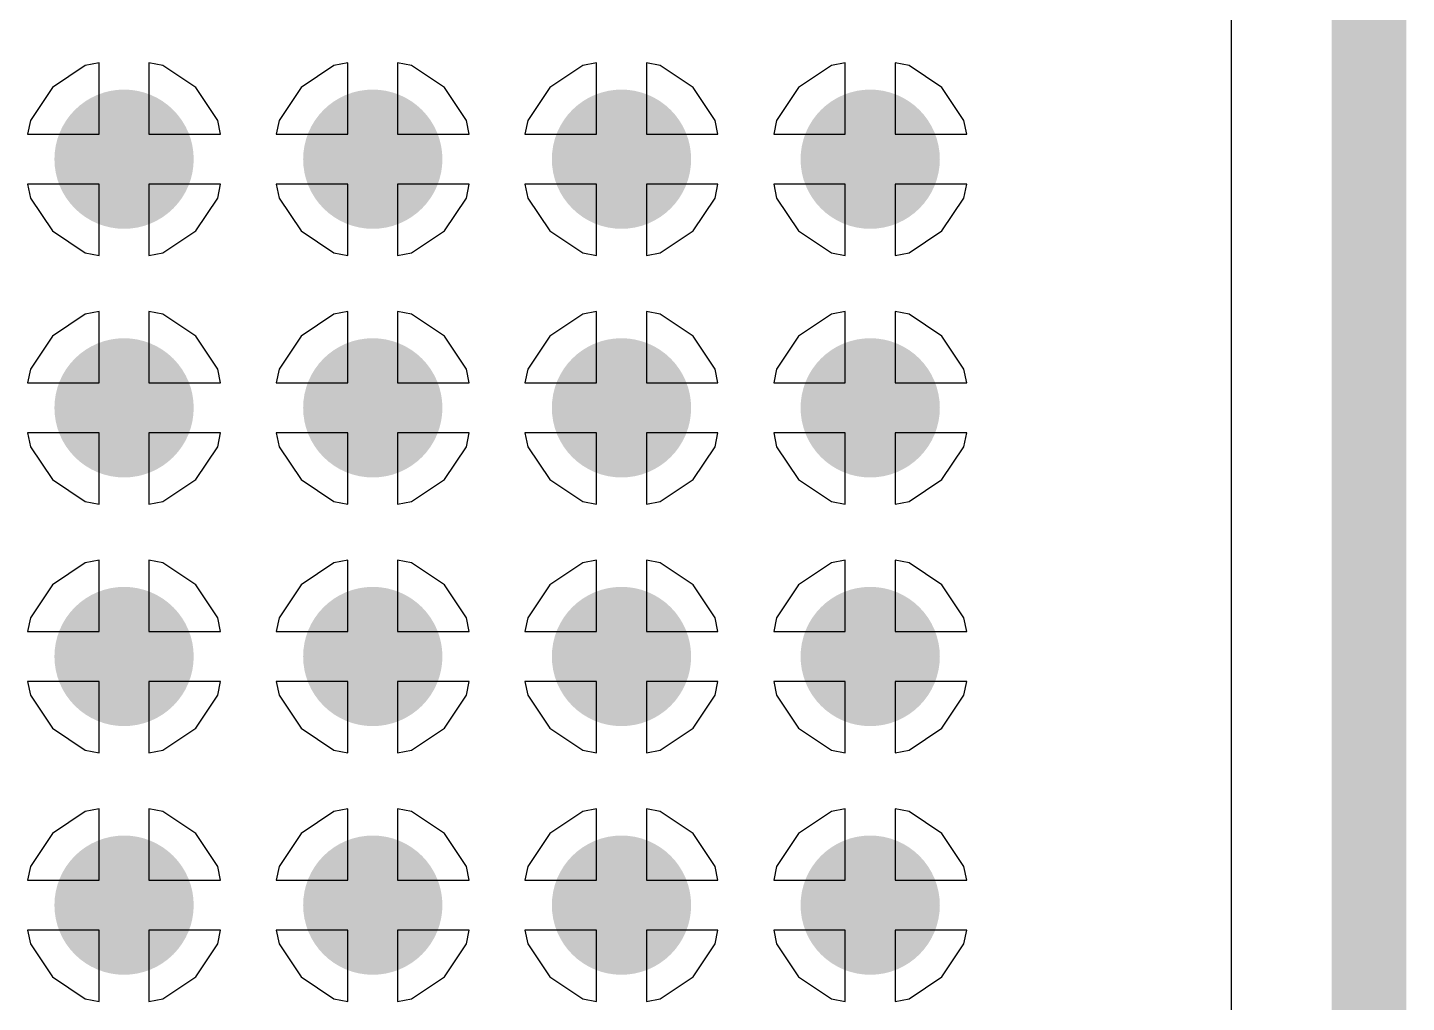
# Model space of a CAD drawing. Header units: millimetres. Extents: x 25 to 374, y 23 to 150.
# Drawn here: x 31.98 to 39.02, y 119.59 to 124.57 of the extents above; entities that cross this region are included whole.
import ezdxf

# ---------------------------------------------------------------- set-up
doc = ezdxf.new("R2010")
doc.units = ezdxf.units.MM
for name, color, linetype in [('BottomLayer', 5, 'Continuous'), ('BottomSolder', 6, 'Continuous'), ('MultiLayer', 9, 'Continuous'), ('TopLayer', 1, 'Continuous'), ('TopSolder', 216, 'Continuous'), ('ViaHoleLayer', 16, 'Continuous')]:
    doc.layers.add(name, color=color, linetype=linetype)

msp = doc.modelspace()

# ---------------------------------------------------------------- linework, layer by layer
at = {"layer": 'BottomLayer'}
for p, q in [((32.2757, 124.3772), (32.1077, 124.2649)), ((32.3469, 124.3914), (32.2757, 124.3772)), ((32.3469, 124.0257), (32.3469, 124.3914)), ((32.6721, 124.3772), (32.6009, 124.3914)), ((32.6009, 124.3914), (32.6009, 124.0257)), ((32.8401, 124.2649), (32.6721, 124.3772)), ((33.5457, 124.3772), (33.3777, 124.2649)), ((33.6169, 124.3914), (33.5457, 124.3772)), ((33.6169, 124.0257), (33.6169, 124.3914)), ((33.9421, 124.3772), (33.8709, 124.3914)), ((33.8709, 124.3914), (33.8709, 124.0257)), ((34.1101, 124.2649), (33.9421, 124.3772)), ((34.8157, 124.3772), (34.6477, 124.2649)), ((34.8869, 124.3914), (34.8157, 124.3772)), ((34.8869, 124.0257), (34.8869, 124.3914)), ((35.2121, 124.3772), (35.1409, 124.3914)), ((35.1409, 124.3914), (35.1409, 124.0257)), ((35.3801, 124.2649), (35.2121, 124.3772)), ((36.0857, 124.3772), (35.9177, 124.2649)), ((36.1569, 124.3914), (36.0857, 124.3772)), ((36.1569, 124.0257), (36.1569, 124.3914)), ((36.4821, 124.3772), (36.4109, 124.3914)), ((36.4109, 124.3914), (36.4109, 124.0257)), ((36.6501, 124.2649), (36.4821, 124.3772)), ((32.1077, 124.2649), (31.9954, 124.0969)), ((32.9524, 124.0969), (32.8401, 124.2649)), ((33.3777, 124.2649), (33.2654, 124.0969)), ((34.2224, 124.0969), (34.1101, 124.2649)), ((34.6477, 124.2649), (34.5354, 124.0969)), ((35.4924, 124.0969), (35.3801, 124.2649)), ((35.9177, 124.2649), (35.8054, 124.0969)), ((36.7624, 124.0969), (36.6501, 124.2649)), ((31.9954, 124.0969), (31.9812, 124.0257)), ((32.9666, 124.0257), (32.9524, 124.0969)), ((33.2654, 124.0969), (33.2512, 124.0257)), ((34.2366, 124.0257), (34.2224, 124.0969)), ((34.5354, 124.0969), (34.5212, 124.0257)), ((35.5066, 124.0257), (35.4924, 124.0969)), ((35.8054, 124.0969), (35.7912, 124.0257)), ((36.7766, 124.0257), (36.7624, 124.0969)), ((31.9812, 124.0257), (32.3469, 124.0257)), ((32.6009, 124.0257), (32.9666, 124.0257)), ((33.2512, 124.0257), (33.6169, 124.0257)), ((33.8709, 124.0257), (34.2366, 124.0257)), ((34.5212, 124.0257), (34.8869, 124.0257)), ((35.1409, 124.0257), (35.5066, 124.0257)), ((35.7912, 124.0257), (36.1569, 124.0257)), ((36.4109, 124.0257), (36.7766, 124.0257)), ((32.3469, 123.7717), (31.9812, 123.7717)), ((31.9812, 123.7717), (31.9954, 123.7004)), ((32.3469, 123.406), (32.3469, 123.7717)), ((32.9666, 123.7717), (32.6009, 123.7717)), ((32.6009, 123.7717), (32.6009, 123.406)), ((32.9524, 123.7004), (32.9666, 123.7717)), ((33.6169, 123.7717), (33.2512, 123.7717)), ((33.2512, 123.7717), (33.2654, 123.7004)), ((33.6169, 123.406), (33.6169, 123.7717)), ((34.2366, 123.7717), (33.8709, 123.7717)), ((33.8709, 123.7717), (33.8709, 123.406)), ((34.2224, 123.7004), (34.2366, 123.7717)), ((34.8869, 123.7717), (34.5212, 123.7717)), ((34.5212, 123.7717), (34.5354, 123.7004)), ((34.8869, 123.406), (34.8869, 123.7717)), ((35.5066, 123.7717), (35.1409, 123.7717)), ((35.1409, 123.7717), (35.1409, 123.406)), ((35.4924, 123.7004), (35.5066, 123.7717)), ((36.1569, 123.7717), (35.7912, 123.7717)), ((35.7912, 123.7717), (35.8054, 123.7004)), ((36.1569, 123.406), (36.1569, 123.7717)), ((36.7766, 123.7717), (36.4109, 123.7717)), ((36.4109, 123.7717), (36.4109, 123.406)), ((36.7624, 123.7004), (36.7766, 123.7717)), ((31.9954, 123.7004), (32.1077, 123.5324)), ((32.8401, 123.5324), (32.9524, 123.7004)), ((33.2654, 123.7004), (33.3777, 123.5324)), ((34.1101, 123.5324), (34.2224, 123.7004)), ((34.5354, 123.7004), (34.6477, 123.5324)), ((35.3801, 123.5324), (35.4924, 123.7004)), ((35.8054, 123.7004), (35.9177, 123.5324)), ((36.6501, 123.5324), (36.7624, 123.7004)), ((32.1077, 123.5324), (32.2757, 123.4201)), ((32.6721, 123.4201), (32.8401, 123.5324)), ((33.3777, 123.5324), (33.5457, 123.4201)), ((33.9421, 123.4201), (34.1101, 123.5324)), ((34.6477, 123.5324), (34.8157, 123.4201)), ((35.2121, 123.4201), (35.3801, 123.5324)), ((35.9177, 123.5324), (36.0857, 123.4201)), ((36.4821, 123.4201), (36.6501, 123.5324)), ((32.2757, 123.4201), (32.3469, 123.406)), ((32.6009, 123.406), (32.6721, 123.4201)), ((33.5457, 123.4201), (33.6169, 123.406)), ((33.8709, 123.406), (33.9421, 123.4201)), ((34.8157, 123.4201), (34.8869, 123.406)), ((35.1409, 123.406), (35.2121, 123.4201)), ((36.0857, 123.4201), (36.1569, 123.406)), ((36.4109, 123.406), (36.4821, 123.4201)), ((32.2757, 123.1072), (32.1077, 122.9949)), ((32.3469, 123.1214), (32.2757, 123.1072)), ((32.3469, 122.7557), (32.3469, 123.1214)), ((32.6721, 123.1072), (32.6009, 123.1214)), ((32.6009, 123.1214), (32.6009, 122.7557)), ((32.8401, 122.9949), (32.6721, 123.1072)), ((33.5457, 123.1072), (33.3777, 122.9949)), ((33.6169, 123.1214), (33.5457, 123.1072)), ((33.6169, 122.7557), (33.6169, 123.1214)), ((33.9421, 123.1072), (33.8709, 123.1214)), ((33.8709, 123.1214), (33.8709, 122.7557)), ((34.1101, 122.9949), (33.9421, 123.1072)), ((34.8157, 123.1072), (34.6477, 122.9949)), ((34.8869, 123.1214), (34.8157, 123.1072)), ((34.8869, 122.7557), (34.8869, 123.1214)), ((35.2121, 123.1072), (35.1409, 123.1214)), ((35.1409, 123.1214), (35.1409, 122.7557)), ((35.3801, 122.9949), (35.2121, 123.1072)), ((36.0857, 123.1072), (35.9177, 122.9949)), ((36.1569, 123.1214), (36.0857, 123.1072)), ((36.1569, 122.7557), (36.1569, 123.1214)), ((36.4821, 123.1072), (36.4109, 123.1214)), ((36.4109, 123.1214), (36.4109, 122.7557)), ((36.6501, 122.9949), (36.4821, 123.1072)), ((32.1077, 122.9949), (31.9954, 122.8269)), ((32.9524, 122.8269), (32.8401, 122.9949)), ((33.3777, 122.9949), (33.2654, 122.8269)), ((34.2224, 122.8269), (34.1101, 122.9949)), ((34.6477, 122.9949), (34.5354, 122.8269)), ((35.4924, 122.8269), (35.3801, 122.9949)), ((35.9177, 122.9949), (35.8054, 122.8269)), ((36.7624, 122.8269), (36.6501, 122.9949)), ((31.9954, 122.8269), (31.9812, 122.7557)), ((32.9666, 122.7557), (32.9524, 122.8269)), ((33.2654, 122.8269), (33.2512, 122.7557)), ((34.2366, 122.7557), (34.2224, 122.8269)), ((34.5354, 122.8269), (34.5212, 122.7557)), ((35.5066, 122.7557), (35.4924, 122.8269)), ((35.8054, 122.8269), (35.7912, 122.7557)), ((36.7766, 122.7557), (36.7624, 122.8269)), ((31.9812, 122.7557), (32.3469, 122.7557)), ((32.6009, 122.7557), (32.9666, 122.7557)), ((33.2512, 122.7557), (33.6169, 122.7557)), ((33.8709, 122.7557), (34.2366, 122.7557)), ((34.5212, 122.7557), (34.8869, 122.7557)), ((35.1409, 122.7557), (35.5066, 122.7557)), ((35.7912, 122.7557), (36.1569, 122.7557)), ((36.4109, 122.7557), (36.7766, 122.7557)), ((32.3469, 122.5017), (31.9812, 122.5017)), ((31.9812, 122.5017), (31.9954, 122.4304)), ((32.3469, 122.136), (32.3469, 122.5017)), ((32.9666, 122.5017), (32.6009, 122.5017)), ((32.6009, 122.5017), (32.6009, 122.136)), ((32.9524, 122.4304), (32.9666, 122.5017)), ((33.6169, 122.5017), (33.2512, 122.5017)), ((33.2512, 122.5017), (33.2654, 122.4304)), ((33.6169, 122.136), (33.6169, 122.5017)), ((34.2366, 122.5017), (33.8709, 122.5017)), ((33.8709, 122.5017), (33.8709, 122.136)), ((34.2224, 122.4304), (34.2366, 122.5017)), ((34.8869, 122.5017), (34.5212, 122.5017)), ((34.5212, 122.5017), (34.5354, 122.4304)), ((34.8869, 122.136), (34.8869, 122.5017)), ((35.5066, 122.5017), (35.1409, 122.5017)), ((35.1409, 122.5017), (35.1409, 122.136)), ((35.4924, 122.4304), (35.5066, 122.5017)), ((36.1569, 122.5017), (35.7912, 122.5017)), ((35.7912, 122.5017), (35.8054, 122.4304)), ((36.1569, 122.136), (36.1569, 122.5017)), ((36.7766, 122.5017), (36.4109, 122.5017)), ((36.4109, 122.5017), (36.4109, 122.136)), ((36.7624, 122.4304), (36.7766, 122.5017)), ((31.9954, 122.4304), (32.1077, 122.2624)), ((32.8401, 122.2624), (32.9524, 122.4304)), ((33.2654, 122.4304), (33.3777, 122.2624)), ((34.1101, 122.2624), (34.2224, 122.4304)), ((34.5354, 122.4304), (34.6477, 122.2624)), ((35.3801, 122.2624), (35.4924, 122.4304)), ((35.8054, 122.4304), (35.9177, 122.2624)), ((36.6501, 122.2624), (36.7624, 122.4304)), ((32.1077, 122.2624), (32.2757, 122.1501)), ((32.6721, 122.1501), (32.8401, 122.2624)), ((33.3777, 122.2624), (33.5457, 122.1501)), ((33.9421, 122.1501), (34.1101, 122.2624)), ((34.6477, 122.2624), (34.8157, 122.1501)), ((35.2121, 122.1501), (35.3801, 122.2624)), ((35.9177, 122.2624), (36.0857, 122.1501)), ((36.4821, 122.1501), (36.6501, 122.2624)), ((32.2757, 122.1501), (32.3469, 122.136)), ((32.6009, 122.136), (32.6721, 122.1501)), ((33.5457, 122.1501), (33.6169, 122.136)), ((33.8709, 122.136), (33.9421, 122.1501)), ((34.8157, 122.1501), (34.8869, 122.136)), ((35.1409, 122.136), (35.2121, 122.1501)), ((36.0857, 122.1501), (36.1569, 122.136)), ((36.4109, 122.136), (36.4821, 122.1501)), ((32.2757, 121.8372), (32.1077, 121.7249)), ((32.3469, 121.8514), (32.2757, 121.8372)), ((32.3469, 121.4857), (32.3469, 121.8514)), ((32.6721, 121.8372), (32.6009, 121.8514)), ((32.6009, 121.8514), (32.6009, 121.4857)), ((32.8401, 121.7249), (32.6721, 121.8372)), ((33.5457, 121.8372), (33.3777, 121.7249)), ((33.6169, 121.8514), (33.5457, 121.8372)), ((33.6169, 121.4857), (33.6169, 121.8514)), ((33.9421, 121.8372), (33.8709, 121.8514)), ((33.8709, 121.8514), (33.8709, 121.4857)), ((34.1101, 121.7249), (33.9421, 121.8372)), ((34.8157, 121.8372), (34.6477, 121.7249)), ((34.8869, 121.8514), (34.8157, 121.8372)), ((34.8869, 121.4857), (34.8869, 121.8514)), ((35.2121, 121.8372), (35.1409, 121.8514)), ((35.1409, 121.8514), (35.1409, 121.4857)), ((35.3801, 121.7249), (35.2121, 121.8372)), ((36.0857, 121.8372), (35.9177, 121.7249)), ((36.1569, 121.8514), (36.0857, 121.8372)), ((36.1569, 121.4857), (36.1569, 121.8514)), ((36.4821, 121.8372), (36.4109, 121.8514)), ((36.4109, 121.8514), (36.4109, 121.4857)), ((36.6501, 121.7249), (36.4821, 121.8372)), ((32.1077, 121.7249), (31.9954, 121.5569)), ((32.9524, 121.5569), (32.8401, 121.7249)), ((33.3777, 121.7249), (33.2654, 121.5569)), ((34.2224, 121.5569), (34.1101, 121.7249)), ((34.6477, 121.7249), (34.5354, 121.5569)), ((35.4924, 121.5569), (35.3801, 121.7249)), ((35.9177, 121.7249), (35.8054, 121.5569)), ((36.7624, 121.5569), (36.6501, 121.7249)), ((31.9954, 121.5569), (31.9812, 121.4857)), ((32.9666, 121.4857), (32.9524, 121.5569)), ((33.2654, 121.5569), (33.2512, 121.4857)), ((34.2366, 121.4857), (34.2224, 121.5569)), ((34.5354, 121.5569), (34.5212, 121.4857)), ((35.5066, 121.4857), (35.4924, 121.5569)), ((35.8054, 121.5569), (35.7912, 121.4857)), ((36.7766, 121.4857), (36.7624, 121.5569)), ((31.9812, 121.4857), (32.3469, 121.4857)), ((32.6009, 121.4857), (32.9666, 121.4857)), ((33.2512, 121.4857), (33.6169, 121.4857)), ((33.8709, 121.4857), (34.2366, 121.4857)), ((34.5212, 121.4857), (34.8869, 121.4857)), ((35.1409, 121.4857), (35.5066, 121.4857)), ((35.7912, 121.4857), (36.1569, 121.4857)), ((36.4109, 121.4857), (36.7766, 121.4857)), ((32.3469, 121.2317), (31.9812, 121.2317)), ((31.9812, 121.2317), (31.9954, 121.1604)), ((32.3469, 120.866), (32.3469, 121.2317)), ((32.9666, 121.2317), (32.6009, 121.2317)), ((32.6009, 121.2317), (32.6009, 120.866)), ((32.9524, 121.1604), (32.9666, 121.2317)), ((33.6169, 121.2317), (33.2512, 121.2317)), ((33.2512, 121.2317), (33.2654, 121.1604)), ((33.6169, 120.866), (33.6169, 121.2317)), ((34.2366, 121.2317), (33.8709, 121.2317)), ((33.8709, 121.2317), (33.8709, 120.866)), ((34.2224, 121.1604), (34.2366, 121.2317)), ((34.8869, 121.2317), (34.5212, 121.2317)), ((34.5212, 121.2317), (34.5354, 121.1604)), ((34.8869, 120.866), (34.8869, 121.2317)), ((35.5066, 121.2317), (35.1409, 121.2317)), ((35.1409, 121.2317), (35.1409, 120.866)), ((35.4924, 121.1604), (35.5066, 121.2317)), ((36.1569, 121.2317), (35.7912, 121.2317)), ((35.7912, 121.2317), (35.8054, 121.1604)), ((36.1569, 120.866), (36.1569, 121.2317)), ((36.7766, 121.2317), (36.4109, 121.2317)), ((36.4109, 121.2317), (36.4109, 120.866)), ((36.7624, 121.1604), (36.7766, 121.2317)), ((31.9954, 121.1604), (32.1077, 120.9924)), ((32.8401, 120.9924), (32.9524, 121.1604)), ((33.2654, 121.1604), (33.3777, 120.9924)), ((34.1101, 120.9924), (34.2224, 121.1604)), ((34.5354, 121.1604), (34.6477, 120.9924)), ((35.3801, 120.9924), (35.4924, 121.1604)), ((35.8054, 121.1604), (35.9177, 120.9924)), ((36.6501, 120.9924), (36.7624, 121.1604)), ((32.1077, 120.9924), (32.2757, 120.8801)), ((32.6721, 120.8801), (32.8401, 120.9924)), ((33.3777, 120.9924), (33.5457, 120.8801)), ((33.9421, 120.8801), (34.1101, 120.9924)), ((34.6477, 120.9924), (34.8157, 120.8801)), ((35.2121, 120.8801), (35.3801, 120.9924)), ((35.9177, 120.9924), (36.0857, 120.8801)), ((36.4821, 120.8801), (36.6501, 120.9924)), ((32.2757, 120.8801), (32.3469, 120.866)), ((32.6009, 120.866), (32.6721, 120.8801)), ((33.5457, 120.8801), (33.6169, 120.866)), ((33.8709, 120.866), (33.9421, 120.8801)), ((34.8157, 120.8801), (34.8869, 120.866)), ((35.1409, 120.866), (35.2121, 120.8801)), ((36.0857, 120.8801), (36.1569, 120.866)), ((36.4109, 120.866), (36.4821, 120.8801)), ((32.2757, 120.5672), (32.1077, 120.4549)), ((32.3469, 120.5814), (32.2757, 120.5672)), ((32.3469, 120.2157), (32.3469, 120.5814)), ((32.6721, 120.5672), (32.6009, 120.5814)), ((32.6009, 120.5814), (32.6009, 120.2157)), ((32.8401, 120.4549), (32.6721, 120.5672)), ((33.5457, 120.5672), (33.3777, 120.4549)), ((33.6169, 120.5814), (33.5457, 120.5672)), ((33.6169, 120.2157), (33.6169, 120.5814)), ((33.9421, 120.5672), (33.8709, 120.5814)), ((33.8709, 120.5814), (33.8709, 120.2157)), ((34.1101, 120.4549), (33.9421, 120.5672)), ((34.8157, 120.5672), (34.6477, 120.4549)), ((34.8869, 120.5814), (34.8157, 120.5672)), ((34.8869, 120.2157), (34.8869, 120.5814)), ((35.2121, 120.5672), (35.1409, 120.5814)), ((35.1409, 120.5814), (35.1409, 120.2157)), ((35.3801, 120.4549), (35.2121, 120.5672)), ((36.0857, 120.5672), (35.9177, 120.4549)), ((36.1569, 120.5814), (36.0857, 120.5672)), ((36.1569, 120.2157), (36.1569, 120.5814)), ((36.4821, 120.5672), (36.4109, 120.5814)), ((36.4109, 120.5814), (36.4109, 120.2157)), ((36.6501, 120.4549), (36.4821, 120.5672)), ((32.1077, 120.4549), (31.9954, 120.2869)), ((32.9524, 120.2869), (32.8401, 120.4549)), ((33.3777, 120.4549), (33.2654, 120.2869)), ((34.2224, 120.2869), (34.1101, 120.4549)), ((34.6477, 120.4549), (34.5354, 120.2869)), ((35.4924, 120.2869), (35.3801, 120.4549)), ((35.9177, 120.4549), (35.8054, 120.2869)), ((36.7624, 120.2869), (36.6501, 120.4549)), ((31.9954, 120.2869), (31.9812, 120.2157)), ((32.9666, 120.2157), (32.9524, 120.2869)), ((33.2654, 120.2869), (33.2512, 120.2157)), ((34.2366, 120.2157), (34.2224, 120.2869)), ((34.5354, 120.2869), (34.5212, 120.2157)), ((35.5066, 120.2157), (35.4924, 120.2869)), ((35.8054, 120.2869), (35.7912, 120.2157)), ((36.7766, 120.2157), (36.7624, 120.2869)), ((31.9812, 120.2157), (32.3469, 120.2157)), ((32.6009, 120.2157), (32.9666, 120.2157)), ((33.2512, 120.2157), (33.6169, 120.2157)), ((33.8709, 120.2157), (34.2366, 120.2157)), ((34.5212, 120.2157), (34.8869, 120.2157)), ((35.1409, 120.2157), (35.5066, 120.2157)), ((35.7912, 120.2157), (36.1569, 120.2157)), ((36.4109, 120.2157), (36.7766, 120.2157)), ((32.3469, 119.9617), (31.9812, 119.9617)), ((31.9812, 119.9617), (31.9954, 119.8904)), ((32.3469, 119.596), (32.3469, 119.9617)), ((32.9666, 119.9617), (32.6009, 119.9617)), ((32.6009, 119.9617), (32.6009, 119.596)), ((32.9524, 119.8904), (32.9666, 119.9617)), ((33.6169, 119.9617), (33.2512, 119.9617)), ((33.2512, 119.9617), (33.2654, 119.8904)), ((33.6169, 119.596), (33.6169, 119.9617)), ((34.2366, 119.9617), (33.8709, 119.9617)), ((33.8709, 119.9617), (33.8709, 119.596)), ((34.2224, 119.8904), (34.2366, 119.9617)), ((34.8869, 119.9617), (34.5212, 119.9617)), ((34.5212, 119.9617), (34.5354, 119.8904)), ((34.8869, 119.596), (34.8869, 119.9617)), ((35.5066, 119.9617), (35.1409, 119.9617)), ((35.1409, 119.9617), (35.1409, 119.596)), ((35.4924, 119.8904), (35.5066, 119.9617)), ((36.1569, 119.9617), (35.7912, 119.9617)), ((35.7912, 119.9617), (35.8054, 119.8904)), ((36.1569, 119.596), (36.1569, 119.9617)), ((36.7766, 119.9617), (36.4109, 119.9617)), ((36.4109, 119.9617), (36.4109, 119.596)), ((36.7624, 119.8904), (36.7766, 119.9617)), ((31.9954, 119.8904), (32.1077, 119.7224)), ((32.8401, 119.7224), (32.9524, 119.8904)), ((33.2654, 119.8904), (33.3777, 119.7224)), ((34.1101, 119.7224), (34.2224, 119.8904)), ((34.5354, 119.8904), (34.6477, 119.7224)), ((35.3801, 119.7224), (35.4924, 119.8904)), ((35.8054, 119.8904), (35.9177, 119.7224)), ((36.6501, 119.7224), (36.7624, 119.8904)), ((32.1077, 119.7224), (32.2757, 119.6101)), ((32.6721, 119.6101), (32.8401, 119.7224)), ((33.3777, 119.7224), (33.5457, 119.6101)), ((33.9421, 119.6101), (34.1101, 119.7224)), ((34.6477, 119.7224), (34.8157, 119.6101)), ((35.2121, 119.6101), (35.3801, 119.7224)), ((35.9177, 119.7224), (36.0857, 119.6101)), ((36.4821, 119.6101), (36.6501, 119.7224)), ((32.2757, 119.6101), (32.3469, 119.596)), ((32.6009, 119.596), (32.6721, 119.6101)), ((33.5457, 119.6101), (33.6169, 119.596)), ((33.8709, 119.596), (33.9421, 119.6101)), ((34.8157, 119.6101), (34.8869, 119.596)), ((35.1409, 119.596), (35.2121, 119.6101)), ((36.0857, 119.6101), (36.1569, 119.596)), ((36.4109, 119.596), (36.4821, 119.6101))]:
    msp.add_line(p, q, dxfattribs=at)
at = {"layer": 'BottomLayer', "const_width": 0.254}
for points in [[(32.3469, 123.8987, 1), (32.6009, 123.8987, 1)], [(33.6169, 123.8987, 1), (33.8709, 123.8987, 1)], [(34.8869, 123.8987, 1), (35.1409, 123.8987, 1)], [(36.1569, 123.8987, 1), (36.4109, 123.8987, 1)], [(32.3469, 122.6287, 1), (32.6009, 122.6287, 1)], [(33.6169, 122.6287, 1), (33.8709, 122.6287, 1)], [(34.8869, 122.6287, 1), (35.1409, 122.6287, 1)], [(36.1569, 122.6287, 1), (36.4109, 122.6287, 1)], [(32.3469, 121.3587, 1), (32.6009, 121.3587, 1)], [(33.6169, 121.3587, 1), (33.8709, 121.3587, 1)], [(34.8869, 121.3587, 1), (35.1409, 121.3587, 1)], [(36.1569, 121.3587, 1), (36.4109, 121.3587, 1)], [(32.3469, 120.0887, 1), (32.6009, 120.0887, 1)], [(33.6169, 120.0887, 1), (33.8709, 120.0887, 1)], [(34.8869, 120.0887, 1), (35.1409, 120.0887, 1)], [(36.1569, 120.0887, 1), (36.4109, 120.0887, 1)]]:
    msp.add_lwpolyline(points, format="xyb", close=True, dxfattribs=at)
at = {"layer": 'BottomSolder', "const_width": 0.3556}
for points in [[(32.2961, 123.8987, 1), (32.6517, 123.8987, 1)], [(33.5661, 123.8987, 1), (33.9217, 123.8987, 1)], [(34.8361, 123.8987, 1), (35.1917, 123.8987, 1)], [(36.1061, 123.8987, 1), (36.4617, 123.8987, 1)], [(32.2961, 122.6287, 1), (32.6517, 122.6287, 1)], [(33.5661, 122.6287, 1), (33.9217, 122.6287, 1)], [(34.8361, 122.6287, 1), (35.1917, 122.6287, 1)], [(36.1061, 122.6287, 1), (36.4617, 122.6287, 1)], [(32.2961, 121.3587, 1), (32.6517, 121.3587, 1)], [(33.5661, 121.3587, 1), (33.9217, 121.3587, 1)], [(34.8361, 121.3587, 1), (35.1917, 121.3587, 1)], [(36.1061, 121.3587, 1), (36.4617, 121.3587, 1)], [(32.2961, 120.0887, 1), (32.6517, 120.0887, 1)], [(33.5661, 120.0887, 1), (33.9217, 120.0887, 1)], [(34.8361, 120.0887, 1), (35.1917, 120.0887, 1)], [(36.1061, 120.0887, 1), (36.4617, 120.0887, 1)]]:
    msp.add_lwpolyline(points, format="xyb", close=True, dxfattribs=at)
at = {"layer": 'MultiLayer', "const_width": 0.254}
for points in [[(32.3469, 123.8987, 1), (32.6009, 123.8987, 1)], [(33.6169, 123.8987, 1), (33.8709, 123.8987, 1)], [(34.8869, 123.8987, 1), (35.1409, 123.8987, 1)], [(36.1569, 123.8987, 1), (36.4109, 123.8987, 1)], [(32.3469, 122.6287, 1), (32.6009, 122.6287, 1)], [(33.6169, 122.6287, 1), (33.8709, 122.6287, 1)], [(34.8869, 122.6287, 1), (35.1409, 122.6287, 1)], [(36.1569, 122.6287, 1), (36.4109, 122.6287, 1)], [(32.3469, 121.3587, 1), (32.6009, 121.3587, 1)], [(33.6169, 121.3587, 1), (33.8709, 121.3587, 1)], [(34.8869, 121.3587, 1), (35.1409, 121.3587, 1)], [(36.1569, 121.3587, 1), (36.4109, 121.3587, 1)], [(32.3469, 120.0887, 1), (32.6009, 120.0887, 1)], [(33.6169, 120.0887, 1), (33.8709, 120.0887, 1)], [(34.8869, 120.0887, 1), (35.1409, 120.0887, 1)], [(36.1569, 120.0887, 1), (36.4109, 120.0887, 1)]]:
    msp.add_lwpolyline(points, format="xyb", close=True, dxfattribs=at)
at = {"layer": 'TopLayer'}
for p, q in [((38.127, 135.6321), (38.127, 110.2878)), ((32.2757, 124.3772), (32.1077, 124.2649)), ((32.3469, 124.3914), (32.2757, 124.3772)), ((32.3469, 124.0257), (32.3469, 124.3914)), ((32.6721, 124.3772), (32.6009, 124.3914)), ((32.6009, 124.3914), (32.6009, 124.0257)), ((32.8401, 124.2649), (32.6721, 124.3772)), ((33.5457, 124.3772), (33.3777, 124.2649)), ((33.6169, 124.3914), (33.5457, 124.3772)), ((33.6169, 124.0257), (33.6169, 124.3914)), ((33.9421, 124.3772), (33.8709, 124.3914)), ((33.8709, 124.3914), (33.8709, 124.0257)), ((34.1101, 124.2649), (33.9421, 124.3772)), ((34.8157, 124.3772), (34.6477, 124.2649)), ((34.8869, 124.3914), (34.8157, 124.3772)), ((34.8869, 124.0257), (34.8869, 124.3914)), ((35.2121, 124.3772), (35.1409, 124.3914)), ((35.1409, 124.3914), (35.1409, 124.0257)), ((35.3801, 124.2649), (35.2121, 124.3772)), ((36.0857, 124.3772), (35.9177, 124.2649)), ((36.1569, 124.3914), (36.0857, 124.3772)), ((36.1569, 124.0257), (36.1569, 124.3914)), ((36.4821, 124.3772), (36.4109, 124.3914)), ((36.4109, 124.3914), (36.4109, 124.0257)), ((36.6501, 124.2649), (36.4821, 124.3772)), ((32.1077, 124.2649), (31.9954, 124.0969)), ((32.9524, 124.0969), (32.8401, 124.2649)), ((33.3777, 124.2649), (33.2654, 124.0969)), ((34.2224, 124.0969), (34.1101, 124.2649)), ((34.6477, 124.2649), (34.5354, 124.0969)), ((35.4924, 124.0969), (35.3801, 124.2649)), ((35.9177, 124.2649), (35.8054, 124.0969)), ((36.7624, 124.0969), (36.6501, 124.2649)), ((31.9954, 124.0969), (31.9812, 124.0257)), ((32.9666, 124.0257), (32.9524, 124.0969)), ((33.2654, 124.0969), (33.2512, 124.0257)), ((34.2366, 124.0257), (34.2224, 124.0969)), ((34.5354, 124.0969), (34.5212, 124.0257)), ((35.5066, 124.0257), (35.4924, 124.0969)), ((35.8054, 124.0969), (35.7912, 124.0257)), ((36.7766, 124.0257), (36.7624, 124.0969)), ((31.9812, 124.0257), (32.3469, 124.0257)), ((32.6009, 124.0257), (32.9666, 124.0257)), ((33.2512, 124.0257), (33.6169, 124.0257)), ((33.8709, 124.0257), (34.2366, 124.0257)), ((34.5212, 124.0257), (34.8869, 124.0257)), ((35.1409, 124.0257), (35.5066, 124.0257)), ((35.7912, 124.0257), (36.1569, 124.0257)), ((36.4109, 124.0257), (36.7766, 124.0257)), ((32.3469, 123.7717), (31.9812, 123.7717)), ((31.9812, 123.7717), (31.9954, 123.7004)), ((32.3469, 123.406), (32.3469, 123.7717)), ((32.9666, 123.7717), (32.6009, 123.7717)), ((32.6009, 123.7717), (32.6009, 123.406)), ((32.9524, 123.7004), (32.9666, 123.7717)), ((33.6169, 123.7717), (33.2512, 123.7717)), ((33.2512, 123.7717), (33.2654, 123.7004)), ((33.6169, 123.406), (33.6169, 123.7717)), ((34.2366, 123.7717), (33.8709, 123.7717)), ((33.8709, 123.7717), (33.8709, 123.406)), ((34.2224, 123.7004), (34.2366, 123.7717)), ((34.8869, 123.7717), (34.5212, 123.7717)), ((34.5212, 123.7717), (34.5354, 123.7004)), ((34.8869, 123.406), (34.8869, 123.7717)), ((35.5066, 123.7717), (35.1409, 123.7717)), ((35.1409, 123.7717), (35.1409, 123.406)), ((35.4924, 123.7004), (35.5066, 123.7717)), ((36.1569, 123.7717), (35.7912, 123.7717)), ((35.7912, 123.7717), (35.8054, 123.7004)), ((36.1569, 123.406), (36.1569, 123.7717)), ((36.7766, 123.7717), (36.4109, 123.7717)), ((36.4109, 123.7717), (36.4109, 123.406)), ((36.7624, 123.7004), (36.7766, 123.7717)), ((31.9954, 123.7004), (32.1077, 123.5324)), ((32.8401, 123.5324), (32.9524, 123.7004)), ((33.2654, 123.7004), (33.3777, 123.5324)), ((34.1101, 123.5324), (34.2224, 123.7004)), ((34.5354, 123.7004), (34.6477, 123.5324)), ((35.3801, 123.5324), (35.4924, 123.7004)), ((35.8054, 123.7004), (35.9177, 123.5324)), ((36.6501, 123.5324), (36.7624, 123.7004)), ((32.1077, 123.5324), (32.2757, 123.4201)), ((32.6721, 123.4201), (32.8401, 123.5324)), ((33.3777, 123.5324), (33.5457, 123.4201)), ((33.9421, 123.4201), (34.1101, 123.5324)), ((34.6477, 123.5324), (34.8157, 123.4201)), ((35.2121, 123.4201), (35.3801, 123.5324)), ((35.9177, 123.5324), (36.0857, 123.4201)), ((36.4821, 123.4201), (36.6501, 123.5324)), ((32.2757, 123.4201), (32.3469, 123.406)), ((32.6009, 123.406), (32.6721, 123.4201)), ((33.5457, 123.4201), (33.6169, 123.406)), ((33.8709, 123.406), (33.9421, 123.4201)), ((34.8157, 123.4201), (34.8869, 123.406)), ((35.1409, 123.406), (35.2121, 123.4201)), ((36.0857, 123.4201), (36.1569, 123.406)), ((36.4109, 123.406), (36.4821, 123.4201)), ((32.2757, 123.1072), (32.1077, 122.9949)), ((32.3469, 123.1214), (32.2757, 123.1072)), ((32.3469, 122.7557), (32.3469, 123.1214)), ((32.6721, 123.1072), (32.6009, 123.1214)), ((32.6009, 123.1214), (32.6009, 122.7557)), ((32.8401, 122.9949), (32.6721, 123.1072)), ((33.5457, 123.1072), (33.3777, 122.9949)), ((33.6169, 123.1214), (33.5457, 123.1072)), ((33.6169, 122.7557), (33.6169, 123.1214)), ((33.9421, 123.1072), (33.8709, 123.1214)), ((33.8709, 123.1214), (33.8709, 122.7557)), ((34.1101, 122.9949), (33.9421, 123.1072)), ((34.8157, 123.1072), (34.6477, 122.9949)), ((34.8869, 123.1214), (34.8157, 123.1072)), ((34.8869, 122.7557), (34.8869, 123.1214)), ((35.2121, 123.1072), (35.1409, 123.1214)), ((35.1409, 123.1214), (35.1409, 122.7557)), ((35.3801, 122.9949), (35.2121, 123.1072)), ((36.0857, 123.1072), (35.9177, 122.9949)), ((36.1569, 123.1214), (36.0857, 123.1072)), ((36.1569, 122.7557), (36.1569, 123.1214)), ((36.4821, 123.1072), (36.4109, 123.1214)), ((36.4109, 123.1214), (36.4109, 122.7557)), ((36.6501, 122.9949), (36.4821, 123.1072)), ((32.1077, 122.9949), (31.9954, 122.8269)), ((32.9524, 122.8269), (32.8401, 122.9949)), ((33.3777, 122.9949), (33.2654, 122.8269)), ((34.2224, 122.8269), (34.1101, 122.9949)), ((34.6477, 122.9949), (34.5354, 122.8269)), ((35.4924, 122.8269), (35.3801, 122.9949)), ((35.9177, 122.9949), (35.8054, 122.8269)), ((36.7624, 122.8269), (36.6501, 122.9949)), ((31.9954, 122.8269), (31.9812, 122.7557)), ((32.9666, 122.7557), (32.9524, 122.8269)), ((33.2654, 122.8269), (33.2512, 122.7557)), ((34.2366, 122.7557), (34.2224, 122.8269)), ((34.5354, 122.8269), (34.5212, 122.7557)), ((35.5066, 122.7557), (35.4924, 122.8269)), ((35.8054, 122.8269), (35.7912, 122.7557)), ((36.7766, 122.7557), (36.7624, 122.8269)), ((31.9812, 122.7557), (32.3469, 122.7557)), ((32.6009, 122.7557), (32.9666, 122.7557)), ((33.2512, 122.7557), (33.6169, 122.7557)), ((33.8709, 122.7557), (34.2366, 122.7557)), ((34.5212, 122.7557), (34.8869, 122.7557)), ((35.1409, 122.7557), (35.5066, 122.7557)), ((35.7912, 122.7557), (36.1569, 122.7557)), ((36.4109, 122.7557), (36.7766, 122.7557)), ((32.3469, 122.5017), (31.9812, 122.5017)), ((31.9812, 122.5017), (31.9954, 122.4304)), ((32.3469, 122.136), (32.3469, 122.5017)), ((32.9666, 122.5017), (32.6009, 122.5017)), ((32.6009, 122.5017), (32.6009, 122.136)), ((32.9524, 122.4304), (32.9666, 122.5017)), ((33.6169, 122.5017), (33.2512, 122.5017)), ((33.2512, 122.5017), (33.2654, 122.4304)), ((33.6169, 122.136), (33.6169, 122.5017)), ((34.2366, 122.5017), (33.8709, 122.5017)), ((33.8709, 122.5017), (33.8709, 122.136)), ((34.2224, 122.4304), (34.2366, 122.5017)), ((34.8869, 122.5017), (34.5212, 122.5017)), ((34.5212, 122.5017), (34.5354, 122.4304)), ((34.8869, 122.136), (34.8869, 122.5017)), ((35.5066, 122.5017), (35.1409, 122.5017)), ((35.1409, 122.5017), (35.1409, 122.136)), ((35.4924, 122.4304), (35.5066, 122.5017)), ((36.1569, 122.5017), (35.7912, 122.5017)), ((35.7912, 122.5017), (35.8054, 122.4304)), ((36.1569, 122.136), (36.1569, 122.5017)), ((36.7766, 122.5017), (36.4109, 122.5017)), ((36.4109, 122.5017), (36.4109, 122.136)), ((36.7624, 122.4304), (36.7766, 122.5017)), ((31.9954, 122.4304), (32.1077, 122.2624)), ((32.8401, 122.2624), (32.9524, 122.4304)), ((33.2654, 122.4304), (33.3777, 122.2624)), ((34.1101, 122.2624), (34.2224, 122.4304)), ((34.5354, 122.4304), (34.6477, 122.2624)), ((35.3801, 122.2624), (35.4924, 122.4304)), ((35.8054, 122.4304), (35.9177, 122.2624)), ((36.6501, 122.2624), (36.7624, 122.4304)), ((32.1077, 122.2624), (32.2757, 122.1501)), ((32.6721, 122.1501), (32.8401, 122.2624)), ((33.3777, 122.2624), (33.5457, 122.1501)), ((33.9421, 122.1501), (34.1101, 122.2624)), ((34.6477, 122.2624), (34.8157, 122.1501)), ((35.2121, 122.1501), (35.3801, 122.2624)), ((35.9177, 122.2624), (36.0857, 122.1501)), ((36.4821, 122.1501), (36.6501, 122.2624)), ((32.2757, 122.1501), (32.3469, 122.136)), ((32.6009, 122.136), (32.6721, 122.1501)), ((33.5457, 122.1501), (33.6169, 122.136)), ((33.8709, 122.136), (33.9421, 122.1501)), ((34.8157, 122.1501), (34.8869, 122.136)), ((35.1409, 122.136), (35.2121, 122.1501)), ((36.0857, 122.1501), (36.1569, 122.136)), ((36.4109, 122.136), (36.4821, 122.1501)), ((32.2757, 121.8372), (32.1077, 121.7249)), ((32.3469, 121.8514), (32.2757, 121.8372)), ((32.3469, 121.4857), (32.3469, 121.8514)), ((32.6721, 121.8372), (32.6009, 121.8514)), ((32.6009, 121.8514), (32.6009, 121.4857)), ((32.8401, 121.7249), (32.6721, 121.8372)), ((33.5457, 121.8372), (33.3777, 121.7249)), ((33.6169, 121.8514), (33.5457, 121.8372)), ((33.6169, 121.4857), (33.6169, 121.8514)), ((33.9421, 121.8372), (33.8709, 121.8514)), ((33.8709, 121.8514), (33.8709, 121.4857)), ((34.1101, 121.7249), (33.9421, 121.8372)), ((34.8157, 121.8372), (34.6477, 121.7249)), ((34.8869, 121.8514), (34.8157, 121.8372)), ((34.8869, 121.4857), (34.8869, 121.8514)), ((35.2121, 121.8372), (35.1409, 121.8514)), ((35.1409, 121.8514), (35.1409, 121.4857)), ((35.3801, 121.7249), (35.2121, 121.8372)), ((36.0857, 121.8372), (35.9177, 121.7249)), ((36.1569, 121.8514), (36.0857, 121.8372)), ((36.1569, 121.4857), (36.1569, 121.8514)), ((36.4821, 121.8372), (36.4109, 121.8514)), ((36.4109, 121.8514), (36.4109, 121.4857)), ((36.6501, 121.7249), (36.4821, 121.8372)), ((32.1077, 121.7249), (31.9954, 121.5569)), ((32.9524, 121.5569), (32.8401, 121.7249)), ((33.3777, 121.7249), (33.2654, 121.5569)), ((34.2224, 121.5569), (34.1101, 121.7249)), ((34.6477, 121.7249), (34.5354, 121.5569)), ((35.4924, 121.5569), (35.3801, 121.7249)), ((35.9177, 121.7249), (35.8054, 121.5569)), ((36.7624, 121.5569), (36.6501, 121.7249)), ((31.9954, 121.5569), (31.9812, 121.4857)), ((32.9666, 121.4857), (32.9524, 121.5569)), ((33.2654, 121.5569), (33.2512, 121.4857)), ((34.2366, 121.4857), (34.2224, 121.5569)), ((34.5354, 121.5569), (34.5212, 121.4857)), ((35.5066, 121.4857), (35.4924, 121.5569)), ((35.8054, 121.5569), (35.7912, 121.4857)), ((36.7766, 121.4857), (36.7624, 121.5569)), ((31.9812, 121.4857), (32.3469, 121.4857)), ((32.6009, 121.4857), (32.9666, 121.4857)), ((33.2512, 121.4857), (33.6169, 121.4857)), ((33.8709, 121.4857), (34.2366, 121.4857)), ((34.5212, 121.4857), (34.8869, 121.4857)), ((35.1409, 121.4857), (35.5066, 121.4857)), ((35.7912, 121.4857), (36.1569, 121.4857)), ((36.4109, 121.4857), (36.7766, 121.4857)), ((32.3469, 121.2317), (31.9812, 121.2317)), ((31.9812, 121.2317), (31.9954, 121.1604)), ((32.3469, 120.866), (32.3469, 121.2317)), ((32.9666, 121.2317), (32.6009, 121.2317)), ((32.6009, 121.2317), (32.6009, 120.866)), ((32.9524, 121.1604), (32.9666, 121.2317)), ((33.6169, 121.2317), (33.2512, 121.2317)), ((33.2512, 121.2317), (33.2654, 121.1604)), ((33.6169, 120.866), (33.6169, 121.2317)), ((34.2366, 121.2317), (33.8709, 121.2317)), ((33.8709, 121.2317), (33.8709, 120.866)), ((34.2224, 121.1604), (34.2366, 121.2317)), ((34.8869, 121.2317), (34.5212, 121.2317)), ((34.5212, 121.2317), (34.5354, 121.1604)), ((34.8869, 120.866), (34.8869, 121.2317)), ((35.5066, 121.2317), (35.1409, 121.2317)), ((35.1409, 121.2317), (35.1409, 120.866)), ((35.4924, 121.1604), (35.5066, 121.2317)), ((36.1569, 121.2317), (35.7912, 121.2317)), ((35.7912, 121.2317), (35.8054, 121.1604)), ((36.1569, 120.866), (36.1569, 121.2317)), ((36.7766, 121.2317), (36.4109, 121.2317)), ((36.4109, 121.2317), (36.4109, 120.866)), ((36.7624, 121.1604), (36.7766, 121.2317)), ((31.9954, 121.1604), (32.1077, 120.9924)), ((32.8401, 120.9924), (32.9524, 121.1604)), ((33.2654, 121.1604), (33.3777, 120.9924)), ((34.1101, 120.9924), (34.2224, 121.1604)), ((34.5354, 121.1604), (34.6477, 120.9924)), ((35.3801, 120.9924), (35.4924, 121.1604)), ((35.8054, 121.1604), (35.9177, 120.9924)), ((36.6501, 120.9924), (36.7624, 121.1604)), ((32.1077, 120.9924), (32.2757, 120.8801)), ((32.6721, 120.8801), (32.8401, 120.9924)), ((33.3777, 120.9924), (33.5457, 120.8801)), ((33.9421, 120.8801), (34.1101, 120.9924)), ((34.6477, 120.9924), (34.8157, 120.8801)), ((35.2121, 120.8801), (35.3801, 120.9924)), ((35.9177, 120.9924), (36.0857, 120.8801)), ((36.4821, 120.8801), (36.6501, 120.9924)), ((32.2757, 120.8801), (32.3469, 120.866)), ((32.6009, 120.866), (32.6721, 120.8801)), ((33.5457, 120.8801), (33.6169, 120.866)), ((33.8709, 120.866), (33.9421, 120.8801)), ((34.8157, 120.8801), (34.8869, 120.866)), ((35.1409, 120.866), (35.2121, 120.8801)), ((36.0857, 120.8801), (36.1569, 120.866)), ((36.4109, 120.866), (36.4821, 120.8801)), ((32.2757, 120.5672), (32.1077, 120.4549)), ((32.3469, 120.5814), (32.2757, 120.5672)), ((32.3469, 120.2157), (32.3469, 120.5814)), ((32.6721, 120.5672), (32.6009, 120.5814)), ((32.6009, 120.5814), (32.6009, 120.2157)), ((32.8401, 120.4549), (32.6721, 120.5672)), ((33.5457, 120.5672), (33.3777, 120.4549)), ((33.6169, 120.5814), (33.5457, 120.5672)), ((33.6169, 120.2157), (33.6169, 120.5814)), ((33.9421, 120.5672), (33.8709, 120.5814)), ((33.8709, 120.5814), (33.8709, 120.2157)), ((34.1101, 120.4549), (33.9421, 120.5672)), ((34.8157, 120.5672), (34.6477, 120.4549)), ((34.8869, 120.5814), (34.8157, 120.5672)), ((34.8869, 120.2157), (34.8869, 120.5814)), ((35.2121, 120.5672), (35.1409, 120.5814)), ((35.1409, 120.5814), (35.1409, 120.2157)), ((35.3801, 120.4549), (35.2121, 120.5672)), ((36.0857, 120.5672), (35.9177, 120.4549)), ((36.1569, 120.5814), (36.0857, 120.5672)), ((36.1569, 120.2157), (36.1569, 120.5814)), ((36.4821, 120.5672), (36.4109, 120.5814)), ((36.4109, 120.5814), (36.4109, 120.2157)), ((36.6501, 120.4549), (36.4821, 120.5672)), ((32.1077, 120.4549), (31.9954, 120.2869)), ((32.9524, 120.2869), (32.8401, 120.4549)), ((33.3777, 120.4549), (33.2654, 120.2869)), ((34.2224, 120.2869), (34.1101, 120.4549)), ((34.6477, 120.4549), (34.5354, 120.2869)), ((35.4924, 120.2869), (35.3801, 120.4549)), ((35.9177, 120.4549), (35.8054, 120.2869)), ((36.7624, 120.2869), (36.6501, 120.4549)), ((31.9954, 120.2869), (31.9812, 120.2157)), ((32.9666, 120.2157), (32.9524, 120.2869)), ((33.2654, 120.2869), (33.2512, 120.2157)), ((34.2366, 120.2157), (34.2224, 120.2869)), ((34.5354, 120.2869), (34.5212, 120.2157)), ((35.5066, 120.2157), (35.4924, 120.2869)), ((35.8054, 120.2869), (35.7912, 120.2157)), ((36.7766, 120.2157), (36.7624, 120.2869)), ((31.9812, 120.2157), (32.3469, 120.2157)), ((32.6009, 120.2157), (32.9666, 120.2157)), ((33.2512, 120.2157), (33.6169, 120.2157)), ((33.8709, 120.2157), (34.2366, 120.2157)), ((34.5212, 120.2157), (34.8869, 120.2157)), ((35.1409, 120.2157), (35.5066, 120.2157)), ((35.7912, 120.2157), (36.1569, 120.2157)), ((36.4109, 120.2157), (36.7766, 120.2157)), ((32.3469, 119.9617), (31.9812, 119.9617)), ((31.9812, 119.9617), (31.9954, 119.8904)), ((32.3469, 119.596), (32.3469, 119.9617)), ((32.9666, 119.9617), (32.6009, 119.9617)), ((32.6009, 119.9617), (32.6009, 119.596)), ((32.9524, 119.8904), (32.9666, 119.9617)), ((33.6169, 119.9617), (33.2512, 119.9617)), ((33.2512, 119.9617), (33.2654, 119.8904)), ((33.6169, 119.596), (33.6169, 119.9617)), ((34.2366, 119.9617), (33.8709, 119.9617)), ((33.8709, 119.9617), (33.8709, 119.596)), ((34.2224, 119.8904), (34.2366, 119.9617)), ((34.8869, 119.9617), (34.5212, 119.9617)), ((34.5212, 119.9617), (34.5354, 119.8904)), ((34.8869, 119.596), (34.8869, 119.9617)), ((35.5066, 119.9617), (35.1409, 119.9617)), ((35.1409, 119.9617), (35.1409, 119.596)), ((35.4924, 119.8904), (35.5066, 119.9617)), ((36.1569, 119.9617), (35.7912, 119.9617)), ((35.7912, 119.9617), (35.8054, 119.8904)), ((36.1569, 119.596), (36.1569, 119.9617)), ((36.7766, 119.9617), (36.4109, 119.9617)), ((36.4109, 119.9617), (36.4109, 119.596)), ((36.7624, 119.8904), (36.7766, 119.9617)), ((31.9954, 119.8904), (32.1077, 119.7224)), ((32.8401, 119.7224), (32.9524, 119.8904)), ((33.2654, 119.8904), (33.3777, 119.7224)), ((34.1101, 119.7224), (34.2224, 119.8904)), ((34.5354, 119.8904), (34.6477, 119.7224)), ((35.3801, 119.7224), (35.4924, 119.8904)), ((35.8054, 119.8904), (35.9177, 119.7224)), ((36.6501, 119.7224), (36.7624, 119.8904)), ((32.1077, 119.7224), (32.2757, 119.6101)), ((32.6721, 119.6101), (32.8401, 119.7224)), ((33.3777, 119.7224), (33.5457, 119.6101)), ((33.9421, 119.6101), (34.1101, 119.7224)), ((34.6477, 119.7224), (34.8157, 119.6101)), ((35.2121, 119.6101), (35.3801, 119.7224)), ((35.9177, 119.7224), (36.0857, 119.6101)), ((36.4821, 119.6101), (36.6501, 119.7224)), ((32.2757, 119.6101), (32.3469, 119.596)), ((32.6009, 119.596), (32.6721, 119.6101)), ((33.5457, 119.6101), (33.6169, 119.596)), ((33.8709, 119.596), (33.9421, 119.6101)), ((34.8157, 119.6101), (34.8869, 119.596)), ((35.1409, 119.596), (35.2121, 119.6101)), ((36.0857, 119.6101), (36.1569, 119.596)), ((36.4109, 119.596), (36.4821, 119.6101))]:
    msp.add_line(p, q, dxfattribs=at)
at = {"layer": 'TopLayer', "const_width": 0.381}
msp.add_lwpolyline([(38.8315, 108.6866), (38.8315, 137.2489)], dxfattribs=at)
at = {"layer": 'TopLayer', "const_width": 0.254}
for points in [[(32.3469, 123.8987, 1), (32.6009, 123.8987, 1)], [(33.6169, 123.8987, 1), (33.8709, 123.8987, 1)], [(34.8869, 123.8987, 1), (35.1409, 123.8987, 1)], [(36.1569, 123.8987, 1), (36.4109, 123.8987, 1)], [(32.3469, 122.6287, 1), (32.6009, 122.6287, 1)], [(33.6169, 122.6287, 1), (33.8709, 122.6287, 1)], [(34.8869, 122.6287, 1), (35.1409, 122.6287, 1)], [(36.1569, 122.6287, 1), (36.4109, 122.6287, 1)], [(32.3469, 121.3587, 1), (32.6009, 121.3587, 1)], [(33.6169, 121.3587, 1), (33.8709, 121.3587, 1)], [(34.8869, 121.3587, 1), (35.1409, 121.3587, 1)], [(36.1569, 121.3587, 1), (36.4109, 121.3587, 1)], [(32.3469, 120.0887, 1), (32.6009, 120.0887, 1)], [(33.6169, 120.0887, 1), (33.8709, 120.0887, 1)], [(34.8869, 120.0887, 1), (35.1409, 120.0887, 1)], [(36.1569, 120.0887, 1), (36.4109, 120.0887, 1)]]:
    msp.add_lwpolyline(points, format="xyb", close=True, dxfattribs=at)
at = {"layer": 'TopSolder', "const_width": 0.3556}
for points in [[(32.2961, 123.8987, 1), (32.6517, 123.8987, 1)], [(33.5661, 123.8987, 1), (33.9217, 123.8987, 1)], [(34.8361, 123.8987, 1), (35.1917, 123.8987, 1)], [(36.1061, 123.8987, 1), (36.4617, 123.8987, 1)], [(32.2961, 122.6287, 1), (32.6517, 122.6287, 1)], [(33.5661, 122.6287, 1), (33.9217, 122.6287, 1)], [(34.8361, 122.6287, 1), (35.1917, 122.6287, 1)], [(36.1061, 122.6287, 1), (36.4617, 122.6287, 1)], [(32.2961, 121.3587, 1), (32.6517, 121.3587, 1)], [(33.5661, 121.3587, 1), (33.9217, 121.3587, 1)], [(34.8361, 121.3587, 1), (35.1917, 121.3587, 1)], [(36.1061, 121.3587, 1), (36.4617, 121.3587, 1)], [(32.2961, 120.0887, 1), (32.6517, 120.0887, 1)], [(33.5661, 120.0887, 1), (33.9217, 120.0887, 1)], [(34.8361, 120.0887, 1), (35.1917, 120.0887, 1)], [(36.1061, 120.0887, 1), (36.4617, 120.0887, 1)]]:
    msp.add_lwpolyline(points, format="xyb", close=True, dxfattribs=at)
at = {"layer": 'ViaHoleLayer', "const_width": 0.127}
for points in [[(32.4104, 123.8987, 1), (32.5374, 123.8987, 1)], [(33.6804, 123.8987, 1), (33.8074, 123.8987, 1)], [(34.9504, 123.8987, 1), (35.0774, 123.8987, 1)], [(36.2204, 123.8987, 1), (36.3474, 123.8987, 1)], [(32.4104, 122.6287, 1), (32.5374, 122.6287, 1)], [(33.6804, 122.6287, 1), (33.8074, 122.6287, 1)], [(34.9504, 122.6287, 1), (35.0774, 122.6287, 1)], [(36.2204, 122.6287, 1), (36.3474, 122.6287, 1)], [(32.4104, 121.3587, 1), (32.5374, 121.3587, 1)], [(33.6804, 121.3587, 1), (33.8074, 121.3587, 1)], [(34.9504, 121.3587, 1), (35.0774, 121.3587, 1)], [(36.2204, 121.3587, 1), (36.3474, 121.3587, 1)], [(32.4104, 120.0887, 1), (32.5374, 120.0887, 1)], [(33.6804, 120.0887, 1), (33.8074, 120.0887, 1)], [(34.9504, 120.0887, 1), (35.0774, 120.0887, 1)], [(36.2204, 120.0887, 1), (36.3474, 120.0887, 1)]]:
    msp.add_lwpolyline(points, format="xyb", close=True, dxfattribs=at)

doc.saveas('drawing.dxf')
